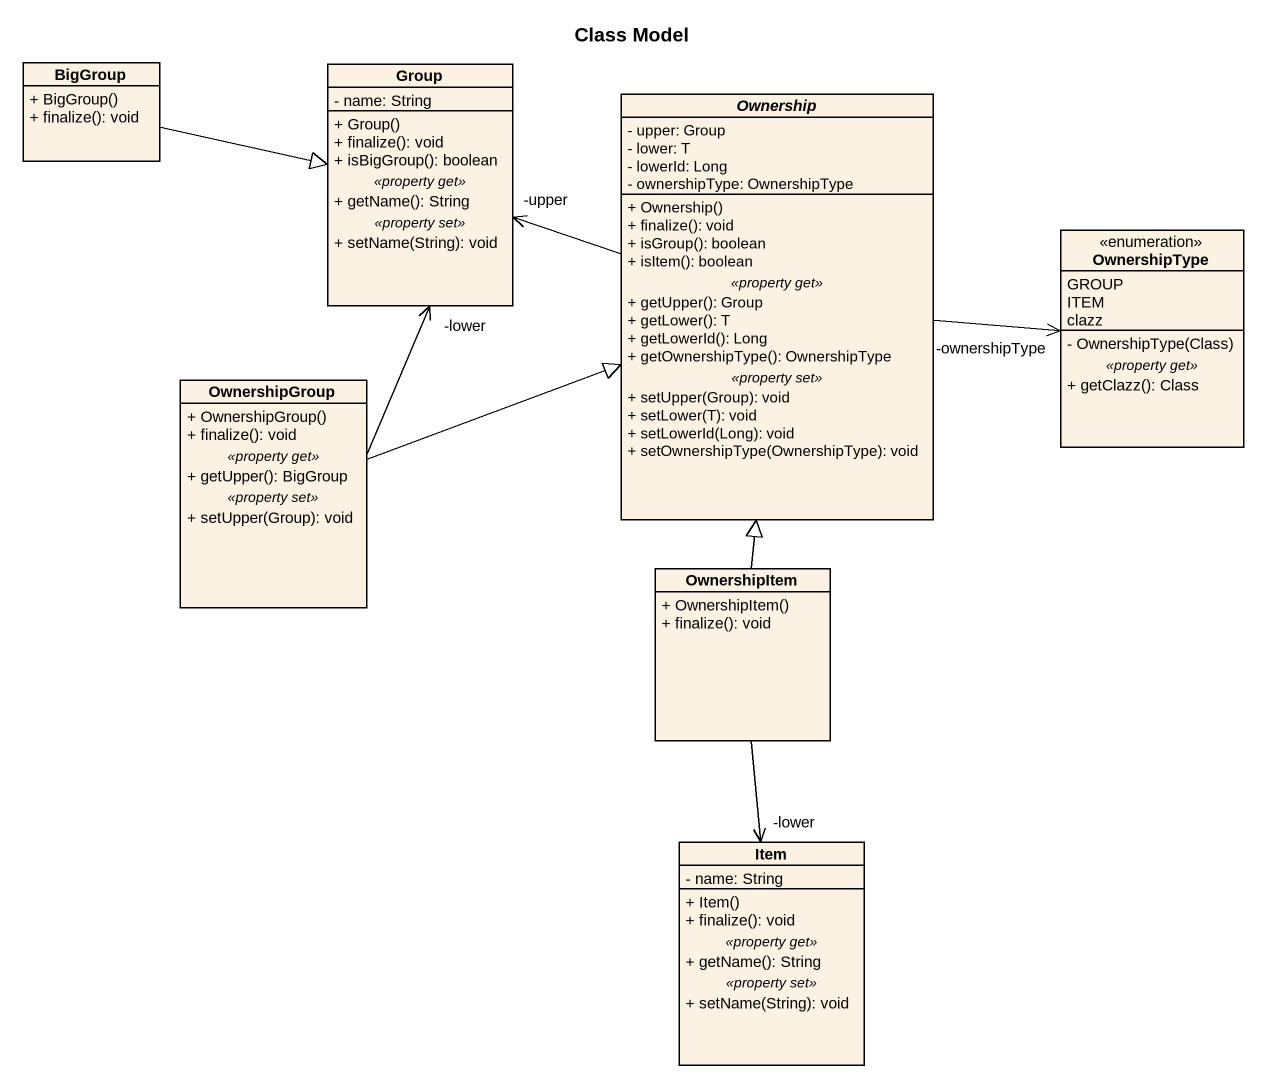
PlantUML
@startuml
title Class Model
hide circle
hide empty members
skinparam classAttributeIconSize 0
class BigGroup {
  + BigGroup()
  + finalize(): void
}
class "Group" as Group_ {
  - name: String
  --
  + Group()
  + finalize(): void
  + isBigGroup(): boolean
  .. <<property get>> ..
  + getName(): String
  .. <<property set>> ..
  + setName(String): void
}
abstract class Ownership {
  - upper: Group
  - lower: T
  - lowerId: Long
  - ownershipType: OwnershipType
  --
  + Ownership()
  + finalize(): void
  + isGroup(): boolean
  + isItem(): boolean
  .. <<property get>> ..
  + getUpper(): Group
  + getLower(): T
  + getLowerId(): Long
  + getOwnershipType(): OwnershipType
  .. <<property set>> ..
  + setUpper(Group): void
  + setLower(T): void
  + setLowerId(Long): void
  + setOwnershipType(OwnershipType): void
}
enum OwnershipType {
  GROUP
  ITEM
  clazz
  --
  - OwnershipType(Class)
  .. <<property get>> ..
  + getClazz(): Class
}
class OwnershipGroup {
  + OwnershipGroup()
  + finalize(): void
  .. <<property get>> ..
  + getUpper(): BigGroup
  .. <<property set>> ..
  + setUpper(Group): void
}
class OwnershipItem {
  + OwnershipItem()
  + finalize(): void
}
class Item {
  - name: String
  --
  + Item()
  + finalize(): void
  .. <<property get>> ..
  + getName(): String
  .. <<property set>> ..
  + setName(String): void
}
BigGroup -right-|> Group_
Ownership -left-> "-upper" Group_
Ownership -right-> "-ownershipType" OwnershipType
OwnershipGroup -up-> "-lower" Group_
OwnershipGroup -right-|> Ownership
OwnershipItem -up-|> Ownership
OwnershipItem --> "-lower" Item
@enduml
